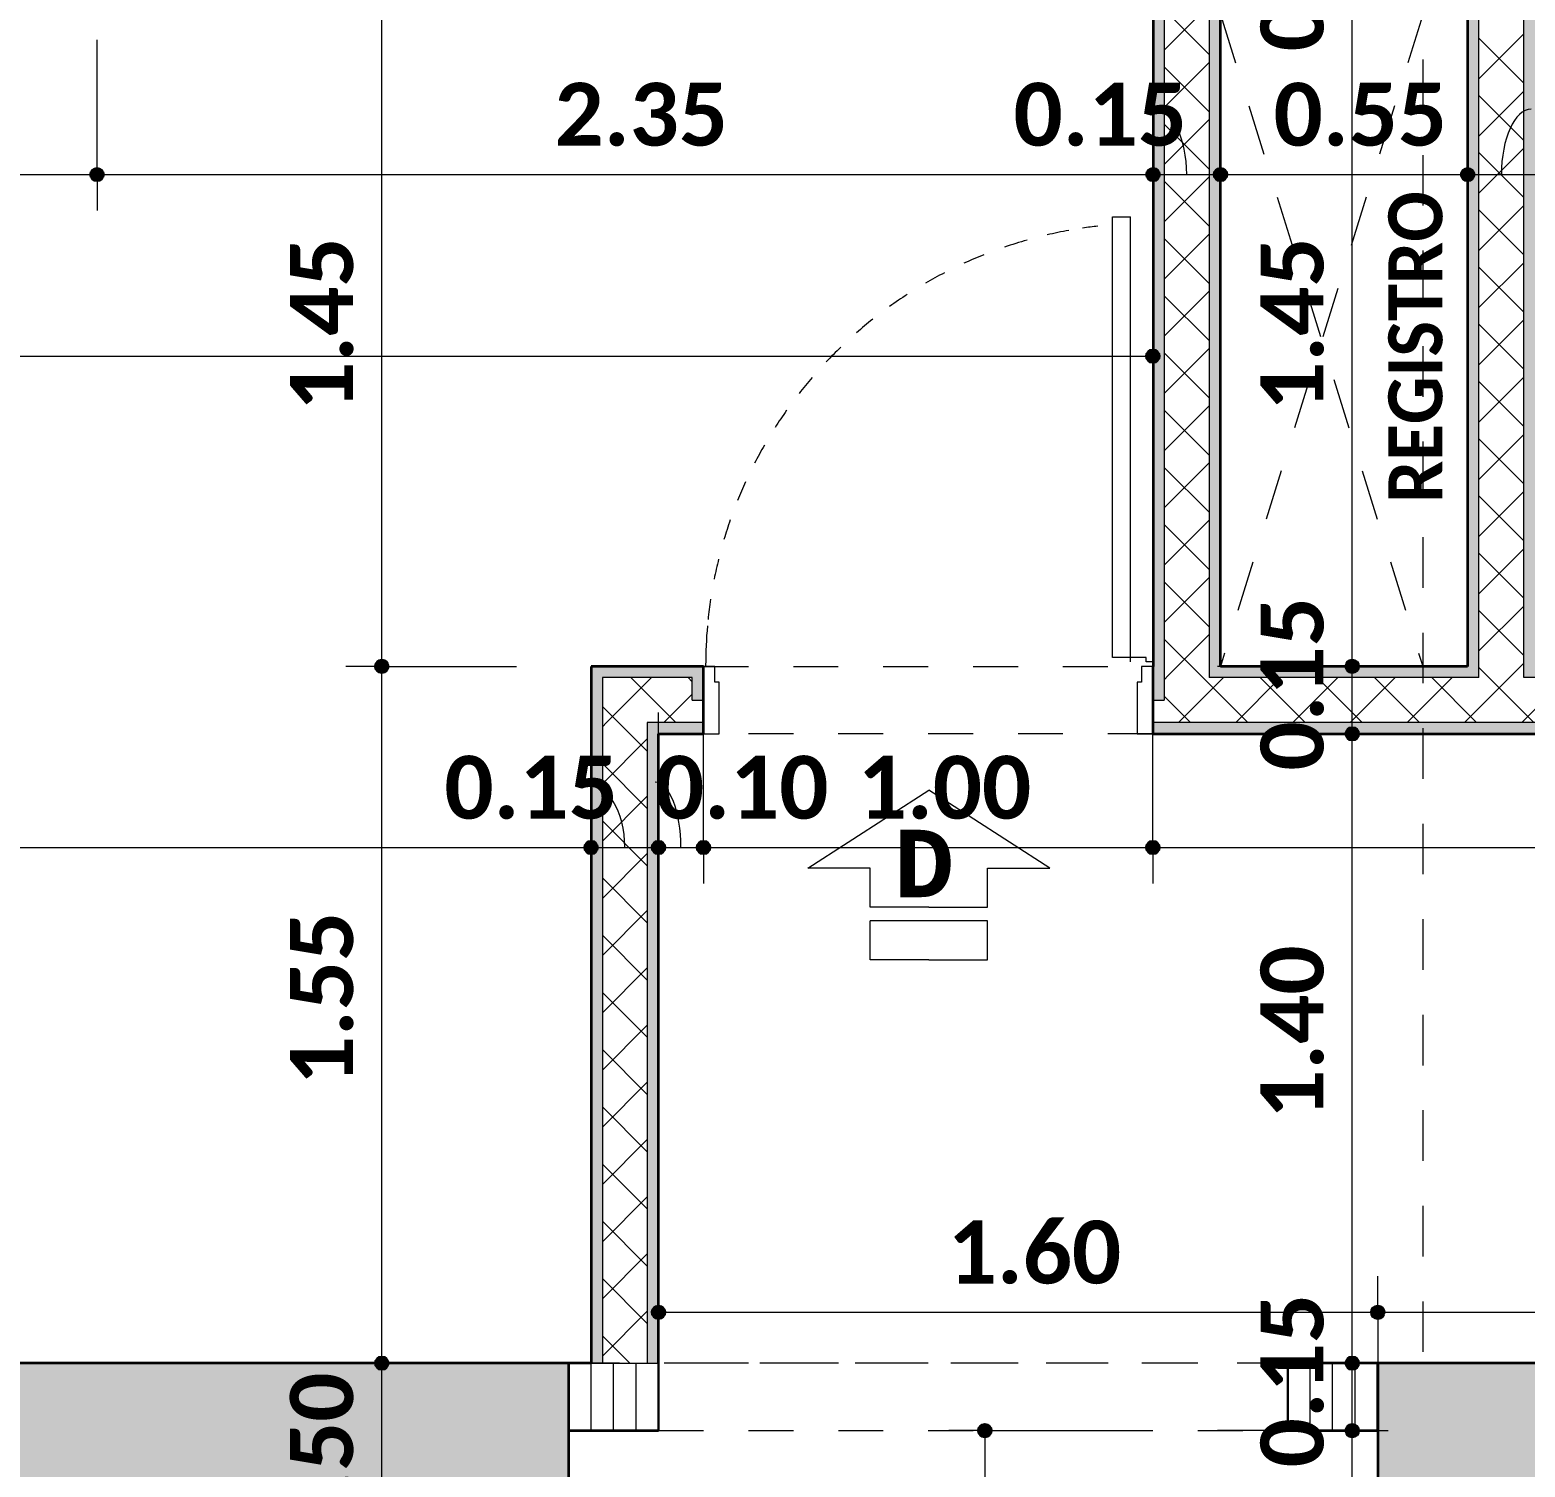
# Model space of a CAD drawing. Header units: metres. Extents: x -144 to 1000, y -717 to 29.
# Drawn here: x 600.987 to 604.314, y -557.507 to -554.31 of the extents above; entities that cross this region are included whole.
import ezdxf

# ---------------------------------------------------------------- set-up
doc = ezdxf.new("R2010")
doc.units = ezdxf.units.M
for name, pattern in [('Basculante', [0.11625, 0.075, -0.04125]), ('basculante modificado', [0.18, 0.1125, -0.0675]), ('Trazo', [0.45, 0.225, -0.225])]:
    doc.linetypes.add(name, pattern=pattern)
doc.layers.get('0').update_dxf_attribs({"color": 1})
for name, color, linetype, lineweight in [('A-ANNO-DIMS', 1, 'Continuous', 9), ('A-DETL', 1, 'Continuous', 9), ('A-DETL-GENF', 1, 'Continuous', 9), ('A-DETL-MEDM', 1, 'Continuous', 30), ('A-DOOR', 1, 'Continuous', 9), ('A-DOOR-FRAM', 1, 'Continuous', 9), ('A-DOOR-HDLN', 1, 'Trazo', 20), ('A-WALL', 4, 'Continuous', 9), ('G-ANNO-TEXT', 2, 'Continuous', 9), ('S-COLS', 7, 'Continuous', 9)]:
    doc.layers.add(name, color=color, linetype=linetype, lineweight=lineweight)
doc.layers.add('A-WALL-PATT', color=7, linetype='Continuous', lineweight=35, true_color=0x9c9c9c)
doc.styles.add('Calibri_B_1', font='calibrib.ttf', dxfattribs={"height": 0.135})
doc.styles.add('Calibri_B_5', font='calibrib.ttf', dxfattribs={"height": 0.66})
doc.styles.add('Courier New_B', font='courbd.ttf', dxfattribs={"height": 0.1125})

# ---------------------------------------------------------------- blocks, each defined once
blk = doc.blocks.new('P')
at = {"layer": 'A-ANNO-DIMS', "lineweight": 25}
h = blk.add_hatch(color=256, dxfattribs=at)
edge = h.paths.add_edge_path()
edge.add_arc((596.7124, -491.6247), 0.015, 0, 360)
h = blk.add_hatch(color=256, dxfattribs=at)
edge = h.paths.add_edge_path()
edge.add_arc((596.7124, -491.6247), 0.015, 0, 360)
h = blk.add_hatch(color=256, dxfattribs=at)
edge = h.paths.add_edge_path()
edge.add_arc((599.0622, -491.6247), 0.015, 0, 360)
h = blk.add_hatch(color=256, dxfattribs=at)
edge = h.paths.add_edge_path()
edge.add_arc((599.0622, -491.6247), 0.015, 0, 360)
h = blk.add_hatch(color=256, dxfattribs=at)
edge = h.paths.add_edge_path()
edge.add_arc((599.2122, -491.6247), 0.015, 0, 360)
h = blk.add_hatch(color=256, dxfattribs=at)
edge = h.paths.add_edge_path()
edge.add_arc((599.2122, -491.6247), 0.015, 0, 360)
h = blk.add_hatch(color=256, dxfattribs=at)
edge = h.paths.add_edge_path()
edge.add_arc((599.7622, -491.6247), 0.015, 0, 360)
h = blk.add_hatch(color=256, dxfattribs=at)
edge = h.paths.add_edge_path()
edge.add_arc((599.7622, -491.6247), 0.015, 0, 360)
h = blk.add_hatch(color=256, dxfattribs=at)
edge = h.paths.add_edge_path()
edge.add_arc((599.0618, -492.0287), 0.015, 0, 360)
h = blk.add_hatch(color=256, dxfattribs=at)
edge = h.paths.add_edge_path()
edge.add_arc((597.346, -492.7188), 0.015, 0, 360)
h = blk.add_hatch(color=256, dxfattribs=at)
edge = h.paths.add_edge_path()
edge.add_arc((597.346, -492.7188), 0.015, 0, 360)
h = blk.add_hatch(color=256, dxfattribs=at)
edge = h.paths.add_edge_path()
edge.add_arc((599.5054, -492.7188), 0.015, 0, 360)
h = blk.add_hatch(color=256, dxfattribs=at)
edge = h.paths.add_edge_path()
edge.add_arc((599.5054, -492.7188), 0.015, 0, 360)
h = blk.add_hatch(color=256, dxfattribs=at)
edge = h.paths.add_edge_path()
edge.add_arc((599.5054, -492.8688), 0.015, 0, 360)
h = blk.add_hatch(color=256, dxfattribs=at)
edge = h.paths.add_edge_path()
edge.add_arc((599.5054, -492.8688), 0.015, 0, 360)
h = blk.add_hatch(color=256, dxfattribs=at)
edge = h.paths.add_edge_path()
edge.add_arc((597.8118, -493.1217), 0.015, 0, 360)
h = blk.add_hatch(color=256, dxfattribs=at)
edge = h.paths.add_edge_path()
edge.add_arc((597.8118, -493.1217), 0.015, 0, 360)
h = blk.add_hatch(color=256, dxfattribs=at)
edge = h.paths.add_edge_path()
edge.add_arc((597.9618, -493.1217), 0.015, 0, 360)
h = blk.add_hatch(color=256, dxfattribs=at)
edge = h.paths.add_edge_path()
edge.add_arc((597.9618, -493.1217), 0.015, 0, 360)
h = blk.add_hatch(color=256, dxfattribs=at)
edge = h.paths.add_edge_path()
edge.add_arc((598.0618, -493.1217), 0.015, 0, 360)
h = blk.add_hatch(color=256, dxfattribs=at)
edge = h.paths.add_edge_path()
edge.add_arc((598.0618, -493.1217), 0.015, 0, 360)
h = blk.add_hatch(color=256, dxfattribs=at)
edge = h.paths.add_edge_path()
edge.add_arc((599.0618, -493.1217), 0.015, 0, 360)
h = blk.add_hatch(color=256, dxfattribs=at)
edge = h.paths.add_edge_path()
edge.add_arc((599.0618, -493.1217), 0.015, 0, 360)
h = blk.add_hatch(color=256, dxfattribs=at)
edge = h.paths.add_edge_path()
edge.add_arc((597.9618, -494.1556), 0.015, 0, 360)
h = blk.add_hatch(color=256, dxfattribs=at)
edge = h.paths.add_edge_path()
edge.add_arc((599.5622, -494.1556), 0.015, 0, 360)
h = blk.add_hatch(color=256, dxfattribs=at)
edge = h.paths.add_edge_path()
edge.add_arc((599.5622, -494.1556), 0.015, 0, 360)
h = blk.add_hatch(color=256, dxfattribs=at)
edge = h.paths.add_edge_path()
edge.add_arc((597.346, -494.2688), 0.015, 0, 360)
h = blk.add_hatch(color=256, dxfattribs=at)
edge = h.paths.add_edge_path()
edge.add_arc((597.346, -494.2688), 0.015, 0, 360)
h = blk.add_hatch(color=256, dxfattribs=at)
edge = h.paths.add_edge_path()
edge.add_arc((599.5054, -494.2688), 0.015, 0, 360)
h = blk.add_hatch(color=256, dxfattribs=at)
edge = h.paths.add_edge_path()
edge.add_arc((599.5054, -494.2688), 0.015, 0, 360)
h = blk.add_hatch(color=256, dxfattribs=at)
edge = h.paths.add_edge_path()
edge.add_arc((598.6879, -494.4188), 0.015, 0, 360)
h = blk.add_hatch(color=256, dxfattribs=at)
edge = h.paths.add_edge_path()
edge.add_arc((599.5054, -494.4188), 0.015, 0, 360)
h = blk.add_hatch(color=256, dxfattribs=at)
edge = h.paths.add_edge_path()
edge.add_arc((599.5054, -494.4188), 0.015, 0, 360)
at = {"layer": 'A-WALL-PATT', "lineweight": 5, "true_color": 0x747474}
h = blk.add_hatch(color=8, dxfattribs=at)
h.paths.add_polyline_path([(599.7872, -492.7188), (599.7872, -491.2688), (599.7622, -491.2688), (599.7622, -492.7188)])
h.paths.add_polyline_path([(599.7624, -491.1188), (599.7872, -491.1188), (599.7872, -488.8188), (599.7624, -488.8188), (599.7624, -491.1187)])
h.paths.add_polyline_path([(599.7872, -488.6688), (599.7872, -486.2688), (599.7622, -486.2688), (599.7622, -488.6688), (599.7851, -488.6688)])
at = {"layer": 'A-WALL-PATT', "true_color": 0x747474}
h = blk.add_hatch(color=8, dxfattribs=at)
h.paths.add_polyline_path([(599.9122, -492.7188), (599.9122, -490.7688), (599.8872, -490.7688), (599.8872, -492.7188)])
h.paths.add_polyline_path([(599.8872, -490.6188), (599.9122, -490.6188), (599.9122, -486.2688), (599.7872, -486.2688), (599.7872, -486.2938), (599.8872, -486.2938), (599.8872, -489.7489)])
for points in [[(599.0622, -492.7188), (599.0872, -492.7188), (599.0872, -491.2688), (599.0622, -491.2688), (599.0622, -491.579)], [(597.8368, -494.2688), (597.8368, -492.7438), (597.8118, -492.7438), (597.8118, -494.2688)]]:
    blk.add_hatch(color=8, dxfattribs=at).paths.add_polyline_path(points)
at = {"layer": 'A-WALL-PATT', "lineweight": 5, "true_color": 0x747474}
for points in [[(599.2122, -492.7188), (599.2122, -491.2688), (599.1872, -491.2688), (599.1872, -492.7188)], [(597.9618, -494.2688), (597.9618, -492.8688), (597.9368, -492.8688), (597.9368, -494.2688)]]:
    blk.add_hatch(color=8, dxfattribs=at).paths.add_polyline_path(points)
h = blk.add_hatch(color=8, dxfattribs=at)
h.paths.add_polyline_path([(601.2871, -492.7938), (601.3121, -492.7938), (601.3121, -492.7188), (601.0122, -492.7188), (601.0133, -492.7438), (601.2871, -492.7438), (601.2871, -492.7538)])
h.paths.add_polyline_path([(602.3121, -492.7938), (602.3371, -492.7938), (602.3371, -492.7438), (602.5372, -492.7438), (602.5372, -492.7188), (602.3121, -492.7188), (602.3121, -492.7538)])
h.paths.add_polyline_path([(603.3587, -492.7938), (603.3622, -492.7938), (603.3622, -492.7188), (603.3372, -492.7188), (603.3372, -492.7938)])
h.paths.add_polyline_path([(598.0368, -492.7938), (598.0618, -492.7938), (598.0618, -492.7188), (597.8118, -492.7188), (597.8118, -492.7438), (598.0368, -492.7438), (598.0368, -492.7538)])
h.paths.add_polyline_path([(599.0618, -492.7938), (599.0868, -492.7938), (599.0868, -492.7188), (599.0618, -492.7188), (599.0618, -492.7538)])
h.paths.add_polyline_path([(604.3872, -492.7938), (604.3872, -492.7438), (604.6125, -492.7438), (604.6125, -492.7188), (604.3622, -492.7188), (604.3622, -492.7938)])
h.paths.add_polyline_path([(603.2122, -492.7438), (603.2372, -492.7438), (603.2372, -492.7188), (602.6372, -492.7188), (602.6372, -492.7438), (603.1875, -492.7438)])
h.paths.add_polyline_path([(599.1888, -492.7438), (599.7872, -492.7438), (599.7872, -492.7188), (599.1872, -492.7188), (599.1872, -492.7438)])
h.paths.add_polyline_path([(600.9111, -492.7438), (600.9122, -492.7438), (600.9122, -492.7188), (599.8872, -492.7188), (599.8872, -492.7438), (600.5518, -492.7438)])
at = {"layer": 'A-WALL-PATT', "true_color": 0x747474}
h = blk.add_hatch(color=8, dxfattribs=at)
h.paths.add_polyline_path([(604.4625, -492.8688), (604.4875, -492.8688), (604.4875, -492.8438), (604.3622, -492.8438), (604.3622, -492.8688), (604.3872, -492.8688)])
h.paths.add_polyline_path([(598.0368, -492.8688), (598.0618, -492.8688), (598.0618, -492.8438), (597.9368, -492.8438), (597.9368, -492.8688), (597.9618, -492.8688)])
h.paths.add_polyline_path([(599.2122, -492.8688), (601.3121, -492.8688), (601.3121, -492.8438), (599.0618, -492.8438), (599.0618, -492.8688), (599.0718, -492.8688)])
h.paths.add_polyline_path([(603.3372, -492.8688), (603.3622, -492.8688), (603.3622, -492.8438), (602.3121, -492.8438), (602.3121, -492.8688), (603.2372, -492.8688)])
at = {"layer": 'S-COLS', "true_color": 0x5b5b5b}
h = blk.add_hatch(color=251, dxfattribs=at)
h.paths.add_polyline_path([(591.8622, -505.1188), (592.3622, -505.1188), (592.3622, -504.2188), (591.8622, -504.2188), (591.8622, -504.9427)])
h.paths.add_polyline_path([(610.1601, -505.1188), (610.162, -505.1188), (610.162, -504.2188), (609.662, -504.2188), (609.662, -505.1188), (610.0712, -505.1188)])
h.paths.add_polyline_path([(600.0622, -505.1187), (600.0622, -504.2187), (599.5622, -504.2187), (599.5622, -505.1187)])
h.paths.add_polyline_path([(595.762, -497.4187), (597.7621, -497.4187), (597.7618, -496.9188), (596.062, -496.9188), (596.062, -494.7688), (597.7623, -494.7688), (597.7618, -494.2688), (595.762, -494.2688), (595.762, -497.3959)])
h.paths.add_polyline_path([(592.1348, -497.4187), (592.3621, -497.4187), (592.3621, -496.7188), (591.8621, -496.7188), (591.8621, -497.4187), (591.9232, -497.4187)])
h.paths.add_polyline_path([(600.0621, -497.4187), (600.0621, -496.5187), (599.5621, -496.5187), (599.5621, -497.4187)])
h.paths.add_polyline_path([(605.9709, -497.4187), (606.3623, -497.4187), (606.3623, -494.2687), (605.8623, -494.2687), (605.8623, -497.4187)])
h.paths.add_polyline_path([(609.7623, -497.4187), (610.1623, -497.4187), (610.1623, -496.7188), (609.7623, -496.7188), (609.7623, -496.9461)])
h.paths.add_polyline_path([(599.5623, -495.1688), (600.0623, -495.1688), (600.0623, -494.2688), (599.5623, -494.2688), (599.5623, -495.1468)])
h.paths.add_polyline_path([(592.137, -494.9688), (592.362, -494.9688), (592.362, -494.2677), (591.862, -494.2688), (591.862, -494.9688), (591.8813, -494.9688)])
h.paths.add_polyline_path([(609.8433, -494.9688), (610.1623, -494.9688), (610.1623, -494.2677), (609.7623, -494.2677), (609.7623, -494.9688)])
h.paths.add_polyline_path([(599.6372, -486.2688), (600.0622, -486.2688), (600.0622, -485.3688), (599.5622, -485.3688), (599.5622, -486.2688)])
h.paths.add_polyline_path([(609.9851, -486.2688), (610.1622, -486.2688), (610.1622, -485.3688), (609.6622, -485.3688), (609.6622, -486.2688), (609.9268, -486.2688)])
h.paths.add_polyline_path([(592.4922, -485.6688), (592.9622, -485.6688), (592.9622, -485.1688), (592.0622, -485.1688), (592.0622, -485.6688), (592.4872, -485.6688)])
at = {"layer": 'A-ANNO-DIMS'}
for p, q in [((597.346, -492.7188), (597.346, -491.2688)), ((599.5054, -492.7188), (599.5054, -491.2688)), ((596.7124, -491.6247), (596.7124, -491.3247)), ((596.7124, -491.6247), (596.7124, -491.3247)), ((599.0622, -491.6247), (599.0622, -491.3247)), ((599.0622, -491.6247), (599.0622, -491.3247)), ((599.2122, -491.6247), (599.2122, -491.3247)), ((599.2122, -491.6247), (599.2122, -491.3247)), ((599.7622, -491.6247), (599.7622, -491.3247)), ((599.7622, -491.6247), (599.7622, -491.3247)), ((595.7124, -491.6247), (596.7124, -491.6247)), ((596.7124, -491.6247), (596.7124, -491.7047)), ((596.7124, -491.6247), (599.0622, -491.6247)), ((596.7124, -491.6247), (596.7124, -491.7047)), ((599.0622, -491.6247), (599.0622, -491.7047)), ((599.0622, -491.6247), (599.2122, -491.6247)), ((599.0622, -491.6247), (599.0622, -491.7047)), ((599.2122, -491.6247), (599.2122, -491.7047)), ((599.2122, -491.6247), (599.7622, -491.6247)), ((599.2122, -491.6247), (599.2122, -491.7047)), ((599.7622, -491.6247), (599.7622, -491.7047)), ((599.7622, -491.6247), (599.9122, -491.6247)), ((599.7622, -491.6247), (599.7622, -491.7047)), ((599.0618, -492.0287), (599.0618, -491.7287)), ((592.212, -492.0287), (599.0618, -492.0287)), ((599.0618, -492.0287), (599.0618, -492.1087)), ((597.346, -492.7188), (597.266, -492.7188)), ((597.346, -492.7188), (597.266, -492.7188)), ((597.346, -494.2688), (597.346, -492.7188)), ((597.346, -492.7188), (597.646, -492.7188)), ((597.346, -492.7188), (597.646, -492.7188)), ((599.5054, -492.7188), (599.2054, -492.7188)), ((599.5054, -492.7188), (599.2054, -492.7188)), ((599.5054, -492.8688), (599.5054, -492.7188)), ((599.5054, -492.7188), (599.5854, -492.7188)), ((599.5054, -492.7188), (599.5854, -492.7188)), ((597.8118, -493.1217), (597.8118, -492.8217)), ((597.8118, -493.1217), (597.8118, -492.8217)), ((597.9618, -493.1217), (597.9618, -492.8217)), ((597.9618, -493.1217), (597.9618, -492.8217)), ((598.0618, -493.1217), (598.0618, -492.8217)), ((598.0618, -493.1217), (598.0618, -492.8217)), ((599.0618, -493.1217), (599.0618, -492.8217)), ((599.0618, -493.1217), (599.0618, -492.8217)), ((599.5054, -492.8688), (599.2054, -492.8688)), ((599.5054, -492.8688), (599.2054, -492.8688)), ((599.5054, -494.2688), (599.5054, -492.8688)), ((599.5054, -492.8688), (599.5854, -492.8688)), ((599.5054, -492.8688), (599.5854, -492.8688)), ((592.212, -493.1217), (597.8118, -493.1217)), ((597.8118, -493.1217), (597.8118, -493.2017)), ((597.8118, -493.1217), (597.9618, -493.1217)), ((597.8118, -493.1217), (597.8118, -493.2017)), ((597.9618, -493.1217), (597.9618, -493.2017)), ((597.9618, -493.1217), (598.0618, -493.1217)), ((597.9618, -493.1217), (597.9618, -493.2017)), ((598.0618, -493.1217), (598.0618, -493.2017)), ((598.0618, -493.1217), (599.0618, -493.1217)), ((598.0618, -493.1217), (598.0618, -493.2017)), ((599.0618, -493.1217), (599.0618, -493.2017)), ((599.0618, -493.1217), (601.3121, -493.1217)), ((599.0618, -493.1217), (599.0618, -493.2017)), ((597.9618, -494.1556), (597.9618, -493.8556)), ((599.5622, -494.1556), (599.5622, -494.0756)), ((599.5622, -494.1556), (599.5622, -494.0756)), ((597.9618, -494.1556), (599.5622, -494.1556)), ((597.9618, -494.1556), (597.9618, -494.2356)), ((599.5622, -494.1556), (599.5622, -494.4556)), ((599.5622, -494.1556), (604.4625, -494.1556)), ((599.5622, -494.1556), (599.5622, -494.4556)), ((597.346, -494.2688), (597.046, -494.2688)), ((597.346, -494.2688), (597.046, -494.2688)), ((597.346, -494.7688), (597.346, -494.2688)), ((597.346, -494.2688), (597.426, -494.2688)), ((597.346, -494.2688), (597.426, -494.2688)), ((599.5054, -494.2688), (599.4254, -494.2688)), ((599.5054, -494.2688), (599.4254, -494.2688)), ((599.5054, -494.4188), (599.5054, -494.2688)), ((599.5054, -494.2688), (599.8054, -494.2688)), ((599.5054, -494.2688), (599.8054, -494.2688)), ((598.6879, -494.4188), (598.6079, -494.4188)), ((598.6879, -494.4188), (598.6879, -500.4187)), ((598.6879, -494.4188), (598.9879, -494.4188)), ((599.5054, -494.4188), (599.2054, -494.4188)), ((599.5054, -494.4188), (599.2054, -494.4188)), ((599.5054, -497.2687), (599.5054, -494.4188)), ((599.5054, -494.4188), (599.5854, -494.4188)), ((599.5054, -494.4188), (599.5854, -494.4188))]:
    blk.add_line(p, q, dxfattribs=at)
at = {"layer": 'A-ANNO-DIMS', "lineweight": 25}
for centre in [(596.7124, -491.6247), (596.7124, -491.6247), (599.0622, -491.6247), (599.0622, -491.6247), (599.2122, -491.6247), (599.2122, -491.6247), (599.7622, -491.6247), (599.7622, -491.6247), (599.0618, -492.0287), (597.346, -492.7188), (597.346, -492.7188), (599.5054, -492.7188), (599.5054, -492.7188), (599.5054, -492.8688), (599.5054, -492.8688), (597.8118, -493.1217), (597.8118, -493.1217), (597.9618, -493.1217), (597.9618, -493.1217), (598.0618, -493.1217), (598.0618, -493.1217), (599.0618, -493.1217), (599.0618, -493.1217), (597.9618, -494.1556), (599.5622, -494.1556), (599.5622, -494.1556), (597.346, -494.2688), (597.346, -494.2688), (599.5054, -494.2688), (599.5054, -494.2688), (598.6879, -494.4188), (599.5054, -494.4188), (599.5054, -494.4188)]:
    blk.add_circle(centre, 0.015, dxfattribs=at)
at = {"layer": 'A-ANNO-DIMS'}
for centre, ratio, start_param, end_param in [((599.0653, -491.6247), 0.495549, 4.712389, 6.283185), ((599.9033, -491.6247), 0.45561, 0, 1.570796), ((597.7989, -493.1217), 0.605777, 4.712389, 6.283185), ((597.954, -493.1217), 0.398137, 4.712389, 6.283185)]:
    blk.add_ellipse(centre, major_axis=(0, 0.1451), ratio=ratio, start_param=start_param, end_param=end_param, dxfattribs=at)
at = {"layer": 'A-DETL', "color": 7, "linetype": 'basculante modificado'}
for p, q in [((599.6622, -486.2688), (599.6622, -494.2677)), ((599.2122, -491.2688), (599.6622, -492.7184)), ((599.6622, -491.2691), (599.2122, -492.7188)), ((597.7622, -494.2677), (599.5622, -494.2677))]:
    blk.add_line(p, q, dxfattribs=at)
at = {"layer": 'A-DETL-GENF', "linetype": 'Basculante'}
for p, q in [((598.0618, -492.8688), (598.0618, -492.7188)), ((598.0618, -492.7188), (599.0618, -492.7188)), ((599.0618, -492.7188), (599.0618, -492.8688)), ((599.0618, -492.8688), (598.0618, -492.8688)), ((599.362, -494.2688), (597.962, -494.2688)), ((597.962, -494.4188), (599.362, -494.4188))]:
    blk.add_line(p, q, dxfattribs=at)
at = {"layer": 'A-DETL-GENF'}
for p, q in [((598.2942, -493.1679), (598.5633, -492.9943)), ((598.8324, -493.1679), (598.5633, -492.9943)), ((598.4331, -493.1679), (598.2942, -493.1679)), ((598.4331, -493.2547), (598.4331, -493.1679)), ((598.6935, -493.2547), (598.6935, -493.1679)), ((598.6935, -493.1679), (598.8324, -493.1679)), ((598.5633, -493.2547), (598.4331, -493.2547)), ((598.5633, -493.2547), (598.6935, -493.2547)), ((598.4331, -493.3718), (598.4331, -493.285)), ((598.6935, -493.285), (598.4331, -493.285)), ((598.6935, -493.3718), (598.6935, -493.285)), ((598.5633, -493.3718), (598.4331, -493.3718)), ((598.5633, -493.3718), (598.6935, -493.3718))]:
    blk.add_line(p, q, dxfattribs=at)
at = {"layer": 'A-DETL-MEDM'}
for p, q in [((597.962, -494.2688), (597.962, -494.4188)), ((599.362, -494.4188), (599.362, -494.2688))]:
    blk.add_line(p, q, dxfattribs=at)
at = {"layer": 'A-DOOR', "lineweight": 15}
for p, q in [((598.9718, -491.7188), (599.0118, -491.7188)), ((598.9718, -492.6988), (598.9718, -491.7188)), ((599.0118, -492.7088), (599.0118, -491.7188)), ((599.0468, -492.6988), (598.9718, -492.6988)), ((599.0468, -492.7088), (599.0468, -492.6988)), ((599.0618, -492.7088), (599.0468, -492.7088))]:
    blk.add_line(p, q, dxfattribs=at)
at = {"layer": 'A-DOOR'}
blk.add_line((599.0618, -492.7188), (599.0618, -492.8688), dxfattribs=at)
for start, end in [(100.2582, 103.1511), (100.2582, 103.1511), (96.4594, 98.45), (105.8316, 108.8857), (111.7283, 114.5549), (117.366, 120.1622), (122.9441, 125.7122), (128.4672, 131.2097), (133.9406, 136.6605), (139.3702, 142.0705), (144.7622, 147.4462), (150.1233, 152.7944), (155.4605, 158.1223), (160.7809, 163.4371), (166.0919, 168.7462), (171.4009, 174.0571), (174.8602, 180)]:
    blk.add_arc((599.05, -492.7165), 0.9833, start, end, dxfattribs=at)
at = {"layer": 'A-DOOR-FRAM', "lineweight": 15}
for p, q in [((598.0868, -492.7188), (598.0618, -492.7188)), ((598.0868, -492.7538), (598.0868, -492.7188)), ((599.0618, -492.7188), (599.0368, -492.7188)), ((599.0368, -492.7188), (599.0368, -492.7538)), ((598.0968, -492.7538), (598.0868, -492.7538)), ((598.0968, -492.8688), (598.0968, -492.7538)), ((599.0368, -492.7538), (599.0268, -492.7538)), ((599.0268, -492.7538), (599.0268, -492.8688)), ((598.0618, -492.8688), (598.0968, -492.8688)), ((599.0268, -492.8688), (599.0618, -492.8688))]:
    blk.add_line(p, q, dxfattribs=at)
at = {"layer": 'A-DOOR-HDLN'}
blk.add_line((598.0618, -492.8688), (598.0618, -492.7188), dxfattribs=at)
at = {"layer": 'A-WALL'}
for p, q in [((599.7872, -492.7438), (599.7872, -486.2938)), ((599.8872, -492.7438), (599.8872, -486.2938)), ((599.0872, -491.2688), (599.0872, -492.7438)), ((599.1872, -491.2688), (599.1872, -492.7438)), ((597.8368, -492.7438), (597.8368, -494.2688)), ((598.0368, -492.7438), (597.8368, -492.7438)), ((598.0368, -492.7938), (598.0368, -492.7438)), ((599.0868, -492.7438), (599.0868, -492.7938)), ((599.0872, -492.7438), (599.0868, -492.7438)), ((599.7872, -492.7438), (599.1872, -492.7438)), ((601.2871, -492.7438), (599.8872, -492.7438)), ((598.0368, -492.7938), (598.0618, -492.7938)), ((599.0618, -492.7938), (599.0868, -492.7938)), ((597.9368, -492.8438), (597.9368, -494.2688)), ((598.0618, -492.8438), (597.9368, -492.8438)), ((601.3121, -492.8438), (599.0618, -492.8438)), ((597.8118, -494.2688), (597.9618, -494.2688))]:
    blk.add_line(p, q, dxfattribs=at)
at = {"layer": 'A-WALL', "lineweight": 35}
for p, q in [((599.0622, -491.2688), (599.0622, -492.7188)), ((599.2122, -492.7188), (599.2122, -491.2688)), ((599.7622, -491.2688), (599.7622, -492.7188)), ((597.8118, -492.7188), (597.8118, -494.2688)), ((598.0618, -492.7188), (597.8118, -492.7188)), ((598.0618, -492.8688), (598.0618, -492.7188)), ((599.0622, -492.7188), (599.0618, -492.7188)), ((599.0618, -492.7188), (599.0618, -492.8688)), ((599.7622, -492.7188), (599.2122, -492.7188)), ((597.9618, -494.2688), (597.9618, -492.8688)), ((597.9618, -492.8688), (598.0618, -492.8688)), ((599.0618, -492.8688), (601.3121, -492.8688)), ((597.8118, -494.2688), (597.7618, -494.2688)), ((597.7618, -494.2688), (597.7618, -494.4188)), ((597.962, -494.2688), (597.9618, -494.2688)), ((599.5622, -494.2688), (599.362, -494.2688)), ((599.5622, -494.4188), (599.5622, -494.2688)), ((597.7618, -494.4188), (597.962, -494.4188)), ((599.362, -494.4188), (599.5622, -494.4188))]:
    blk.add_line(p, q, dxfattribs=at)
at = {"layer": 'A-WALL-PATT', "color": 1, "lineweight": 5, "true_color": 0xff0000}
for p, q in [((599.0872, -491.348), (599.1665, -491.2688)), ((599.1872, -491.3578), (599.0981, -491.2688)), ((599.7872, -491.4117), (599.8872, -491.3117)), ((599.8872, -491.4214), (599.7872, -491.3214)), ((599.0872, -491.4753), (599.1872, -491.3753)), ((599.1872, -491.4851), (599.0872, -491.3851)), ((599.7872, -491.539), (599.8872, -491.439)), ((599.8872, -491.5487), (599.7872, -491.4487)), ((599.0872, -491.6026), (599.1872, -491.5026)), ((599.1872, -491.6124), (599.0872, -491.5124)), ((599.7872, -491.6663), (599.8872, -491.5663)), ((599.8872, -491.676), (599.7872, -491.576)), ((599.0872, -491.7299), (599.1872, -491.6299)), ((599.1872, -491.7396), (599.0872, -491.6396)), ((599.7872, -491.7935), (599.8872, -491.6935)), ((599.8872, -491.8032), (599.7872, -491.7032)), ((599.0872, -491.8571), (599.1872, -491.7571)), ((599.1872, -491.8669), (599.0872, -491.7669)), ((599.7872, -491.9208), (599.8872, -491.8208)), ((599.8872, -491.9305), (599.7872, -491.8305)), ((599.0872, -491.9844), (599.1872, -491.8844)), ((599.1872, -491.9942), (599.0872, -491.8942)), ((599.7872, -492.0481), (599.8872, -491.9481)), ((599.8872, -492.0578), (599.7872, -491.9578)), ((599.0872, -492.1117), (599.1872, -492.0117)), ((599.1872, -492.1215), (599.0872, -492.0215)), ((599.7872, -492.1754), (599.8872, -492.0754)), ((599.8872, -492.1851), (599.7872, -492.0851)), ((599.0872, -492.239), (599.1872, -492.139)), ((599.1872, -492.2487), (599.0872, -492.1487)), ((599.7872, -492.3027), (599.8872, -492.2027)), ((599.8872, -492.3124), (599.7872, -492.2124)), ((599.0872, -492.3663), (599.1872, -492.2663)), ((599.1872, -492.376), (599.0872, -492.276)), ((599.7872, -492.4299), (599.8872, -492.3299)), ((599.8872, -492.4396), (599.7872, -492.3396)), ((599.0872, -492.4935), (599.1872, -492.3935)), ((599.1872, -492.5033), (599.0872, -492.4033)), ((599.7872, -492.5572), (599.8872, -492.4572)), ((599.8872, -492.5669), (599.7872, -492.4669)), ((599.0872, -492.6208), (599.1872, -492.5208)), ((599.1872, -492.6306), (599.0872, -492.5306)), ((599.7872, -492.6845), (599.8872, -492.5845)), ((599.8872, -492.6942), (599.7872, -492.5942)), ((599.1731, -492.7438), (599.0872, -492.6579)), ((599.0915, -492.7438), (599.1872, -492.6481)), ((599.8095, -492.7438), (599.7872, -492.7215)), ((599.8552, -492.7438), (599.8872, -492.7118)), ((597.846, -492.8438), (597.946, -492.7438)), ((598.0003, -492.8438), (597.9003, -492.7438)), ((598.0368, -492.753), (598.0276, -492.7438)), ((599.0868, -492.7485), (599.0914, -492.7439)), ((599.1188, -492.8438), (599.2187, -492.7438)), ((599.2731, -492.8438), (599.1732, -492.7438)), ((599.2461, -492.8438), (599.346, -492.7438)), ((599.4004, -492.8438), (599.3004, -492.7438)), ((599.3734, -492.8438), (599.4733, -492.7438)), ((599.5276, -492.8438), (599.4277, -492.7438)), ((599.5006, -492.8438), (599.6006, -492.7438)), ((599.6549, -492.8438), (599.555, -492.7438)), ((599.6279, -492.8438), (599.7279, -492.7438)), ((599.7822, -492.8438), (599.6823, -492.7438)), ((599.7552, -492.8438), (599.8551, -492.7438)), ((599.9095, -492.8438), (599.8095, -492.7438)), ((599.8825, -492.8438), (599.9824, -492.7438)), ((597.9733, -492.8438), (598.0368, -492.7803)), ((599.1458, -492.8438), (599.0868, -492.7847)), ((597.873, -492.8438), (597.8371, -492.8078)), ((597.8368, -492.853), (597.846, -492.8438)), ((597.9368, -492.9075), (597.873, -492.8438)), ((597.8368, -492.9803), (597.9368, -492.8803)), ((597.9368, -493.0348), (597.8368, -492.9348)), ((597.8368, -493.1075), (597.9368, -493.0075)), ((597.9368, -493.1621), (597.8368, -493.0621)), ((597.8368, -493.2348), (597.9368, -493.1348)), ((597.9368, -493.2894), (597.8368, -493.1894)), ((597.8368, -493.3621), (597.9368, -493.2621)), ((597.9368, -493.4167), (597.8368, -493.3167)), ((597.8368, -493.4894), (597.9368, -493.3894)), ((597.9368, -493.5439), (597.8368, -493.4439)), ((597.8368, -493.6167), (597.9368, -493.5167)), ((597.9368, -493.6712), (597.8368, -493.5712)), ((597.8368, -493.7439), (597.9368, -493.6439)), ((597.9368, -493.7985), (597.8368, -493.6985)), ((597.8368, -493.8712), (597.9368, -493.7712)), ((597.9368, -493.9258), (597.8368, -493.8258)), ((597.8368, -493.9985), (597.9368, -493.8985)), ((597.9368, -494.0531), (597.8368, -493.9531)), ((597.8368, -494.1258), (597.9368, -494.0258)), ((597.9368, -494.1803), (597.8368, -494.0803)), ((597.8368, -494.2531), (597.9368, -494.1531)), ((597.8979, -494.2688), (597.8368, -494.2076))]:
    blk.add_line(p, q, dxfattribs=at)
at = {"layer": 'A-WALL-PATT', "color": 8, "lineweight": 5, "true_color": 0x727272}
for p, q in [((597.8118, -494.4188), (597.8118, -494.2688)), ((597.8618, -494.4188), (597.8618, -494.2688)), ((597.9118, -494.4188), (597.9118, -494.2688)), ((597.9618, -494.4188), (597.9618, -494.2688)), ((599.4118, -494.4188), (599.4118, -494.2688)), ((599.4618, -494.4188), (599.4618, -494.2688)), ((599.5118, -494.4188), (599.5118, -494.2688)), ((599.5618, -494.4188), (599.5618, -494.2688))]:
    blk.add_line(p, q, dxfattribs=at)
at = {"layer": 'S-COLS', "lineweight": 35}
for p, q in [((597.7623, -494.2688), (595.762, -494.2688)), ((597.7623, -494.7688), (597.7623, -494.2688)), ((600.0623, -494.2688), (599.5623, -494.2688)), ((599.5623, -494.2688), (599.5623, -495.1688))]:
    blk.add_line(p, q, dxfattribs=at)
at = {"layer": 'A-ANNO-DIMS', "char_height": 0.14, "width": 0.376134, "attachment_point": 1, "rotation": 90, "line_spacing_factor": 1.158048, "style": 'Calibri_B_5'}
for s, insert in [('0.15', (599.3013, -491.3505)), ('1.45', (597.142, -492.1505)), ('1.45', (599.3013, -492.1505)), ('0.15', (599.3013, -492.9505)), ('1.55', (597.142, -493.6505)), ('1.40', (599.3013, -493.7255)), ('0.15', (599.3013, -494.5005)), ('0.50', (597.142, -494.6755))]:
    blk.add_mtext(s, dxfattribs=dict(at, insert=insert))
at = {"layer": 'A-ANNO-DIMS', "char_height": 0.14, "width": 0.376134, "attachment_point": 1, "line_spacing_factor": 1.158048, "style": 'Calibri_B_5'}
for s, insert in [('2.35', (597.7306, -491.4206)), ('0.15', (598.7518, -491.4206)), ('0.55', (599.3305, -491.4206)), ('0.15', (597.4854, -492.9177)), ('0.10', (597.954, -492.9177)), ('1.00', (598.4051, -492.9177)), ('1.60', (598.6053, -493.9516))]:
    blk.add_mtext(s, dxfattribs=dict(at, insert=insert))
at = {"layer": 'G-ANNO-TEXT', "style": 'Calibri_B_1', "width": 0.9}
blk.add_text('REGISTRO', height=0.12, rotation=90, dxfattribs=at).set_placement((599.7058, -492.3549))
at = {"layer": 'G-ANNO-TEXT', "style": 'Courier New_B', "width": 0.9}
blk.add_text('D', height=0.15, dxfattribs=at).set_placement((598.4853, -493.2322))

msp = doc.modelspace()

# ---------------------------------------------------------------- block references
at = {"color": 3}
msp.add_blockref('P', (4.4238, -63.007), dxfattribs=at)

doc.saveas('drawing.dxf')
